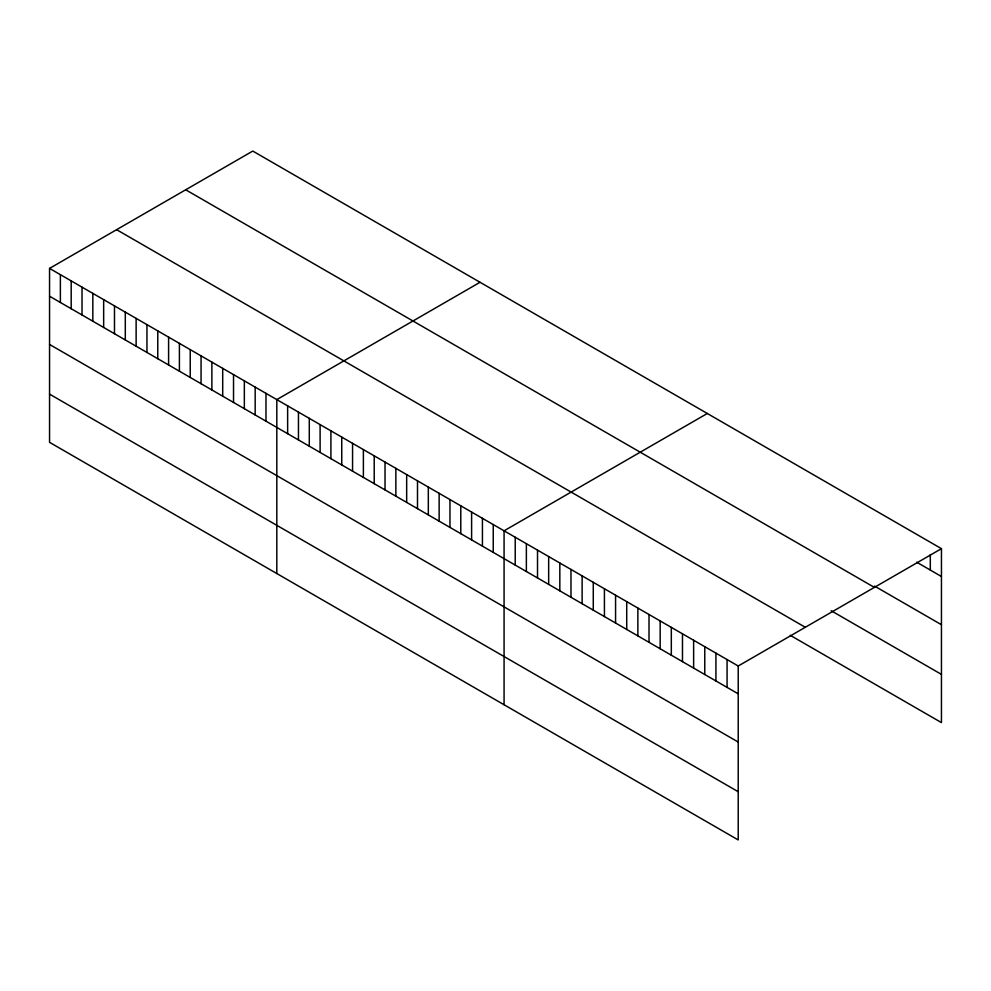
<?xml version="1.0" encoding="UTF-8"?>
<svg xmlns="http://www.w3.org/2000/svg" width="991" height="991" viewBox="0 0 991 991"><rect width="100%" height="100%" fill="white"/><g stroke="black" fill="none" stroke-linecap="round" stroke-linejoin="round"><path stroke-width="1.49" d="M49.55 268.4L738.221 666.002L738.221 839.934L49.55 442.333L49.55 268.4L252.779 151.066L941.45 548.667L941.45 722.6L790.31 635.342M480.04 282.274L276.811 399.608L276.811 573.541M707.301 413.482L504.072 530.817L504.072 704.75M738.221 666.002L941.45 548.667M916.675 562.194L941.45 576.489M874.545 586.09L941.45 624.714M185.713 189.789L874.384 587.39M831.189 610.729L941.45 674.388M116.616 229.677L805.287 627.278M49.55 296.222L738.221 693.824M49.55 344.447L738.221 742.048M49.55 394.121L738.221 791.722M930.301 554.601L930.301 570.06M727.072 659.56L727.072 687.395M715.923 653.119L715.923 680.953M704.774 646.689L704.774 674.512M693.626 640.248L693.626 668.083M682.477 633.806L682.477 661.641M671.316 627.377L671.316 655.2M660.167 620.936L660.167 648.771M649.018 614.494L649.018 642.329M637.87 608.065L637.87 635.888M626.721 601.624L626.721 629.458M615.572 595.182L615.572 623.017M604.423 588.753L604.423 616.575M593.275 582.312L593.275 610.146M582.126 575.87L582.126 603.705M570.977 569.441L570.977 597.263M559.828 562.999L559.828 590.834M548.667 556.558L548.667 584.393M537.518 550.129L537.518 577.951M526.37 543.687L526.37 571.522M515.221 537.246L515.221 565.081M493.245 524.561L493.245 552.396M482.431 518.318L482.431 546.152M471.605 512.074L471.605 539.897M460.79 505.819L460.79 533.654M449.964 499.575L449.964 527.398M439.137 493.332L439.137 521.155M428.323 487.077L428.323 514.911M417.496 480.833L417.496 508.656M406.669 474.578L406.669 502.412M395.855 468.334L395.855 496.169M385.028 462.091L385.028 489.913M374.214 455.835L374.214 483.67M363.387 449.592L363.387 477.414M352.561 443.336L352.561 471.171M341.746 437.093L341.746 464.928M330.92 430.85L330.92 458.672M320.105 424.594L320.105 452.429M309.279 418.351L309.279 446.173M298.452 412.107L298.452 439.93M287.638 405.852L287.638 433.686M265.984 393.353L265.984 421.187M255.17 387.109L255.17 414.944M244.343 380.866L244.343 408.688M233.529 374.61L233.529 402.445M222.702 368.367L222.702 396.189M211.876 362.124L211.876 389.946M201.062 355.868L201.062 383.703M190.235 349.625L190.235 377.447M179.408 343.369L179.408 371.204M168.594 337.126L168.594 364.961M157.767 330.883L157.767 358.705M146.953 324.627L146.953 352.462M136.126 318.384L136.126 346.206M125.3 312.14L125.3 339.963M114.485 305.885L114.485 333.719M103.659 299.641L103.659 327.464M92.832 293.386L92.832 321.22M82.018 287.142L82.018 314.977M71.191 280.899L71.191 308.721M60.377 274.643L60.377 302.478"/></g></svg>
